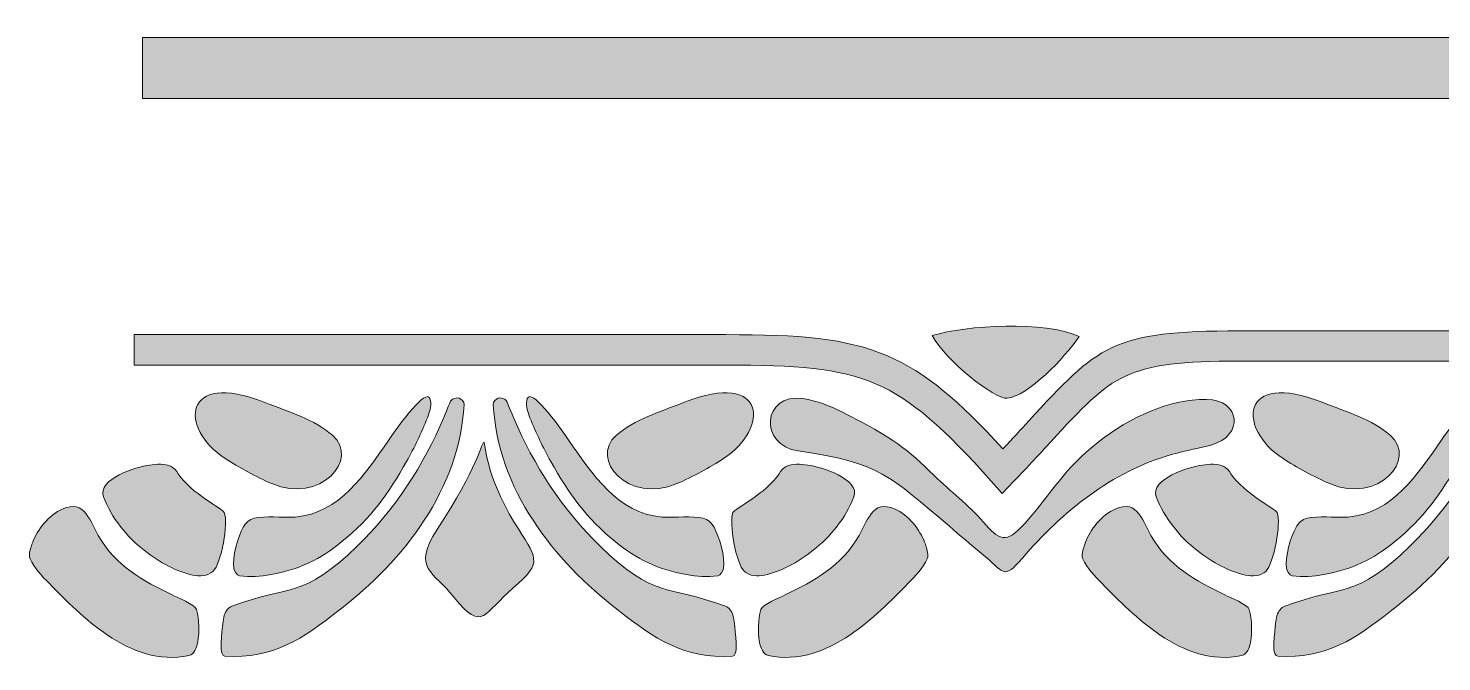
# Model space of a CAD drawing. Header units: inches. Extents: x -181 to 777, y -58 to 900.
# Drawn here: x -180.9 to 27.5, y 806.3 to 899.8 of the extents above; entities that cross this region are included whole.
import ezdxf

# ---------------------------------------------------------------- set-up
doc = ezdxf.new("R2010")
doc.units = ezdxf.units.IN
doc.header["$MEASUREMENT"] = 0
doc.layers.add('图层 1', color=7, linetype='Continuous')

# ---------------------------------------------------------------- blocks, each defined once
blk = doc.blocks.new('block 17')
at = {"layer": '图层 1', "true_color": 0xffffff}
h = blk.add_hatch(color=7, dxfattribs=at)
h.dxf.hatch_style = 2
edge = h.paths.add_edge_path()
edge.add_spline(control_points=[(4.59, 820.12), (4.66, 819.66), (4.97, 819.08), (5.42, 819), (6.95, 818.74), (8.55, 818.93), (10.08, 819.18), (14.04, 819.85), (17.41, 821.49), (20.53, 824.04), (24.79, 827.5), (27.39, 831.14), (30.03, 835.88), (31.2, 837.95), (32.25, 840.1), (33.12, 842.31), (33.43, 843.1), (33.7, 843.98), (33.58, 844.83), (33.31, 847.02), (30.01, 842.75), (27.37, 838.97), (23.97, 834.08), (20.2, 828.16), (13.64, 827.67), (11.43, 827.51), (9.39, 827.9), (7.57, 827.49), (6.91, 827.33), (6.33, 826.77), (5.98, 826.17), (5.22, 824.86), (4.3, 821.66), (4.59, 820.12)], knot_values=[0, 0, 0, 0, 1, 1, 1, 2, 2, 2, 3, 3, 3, 4, 4, 4, 5, 5, 5, 6, 6, 6, 7, 7, 7, 8, 8, 8, 9, 9, 9, 10, 10, 10, 11, 11, 11, 11], degree=3, periodic=1)
h = blk.add_hatch(color=7, dxfattribs=at)
h.dxf.hatch_style = 2
edge = h.paths.add_edge_path()
edge.add_spline(control_points=[(37.78, 845.2), (38.16, 845.09), (38.54, 844.67), (38.52, 844.27), (37.83, 831.75), (29.72, 821.35), (20.1, 813.91), (14.73, 809.75), (10.45, 806.68), (3.28, 807.15), (2.89, 807.18), (2.75, 807.79), (2.71, 808.18), (2.65, 808.83), (2.96, 812.64), (3.18, 813.21), (3.4, 813.75), (3.77, 814.32), (4.31, 814.52), (13.19, 817.83), (14.65, 815.5), (22.77, 823.38), (28.33, 828.79), (32.53, 835.22), (35.53, 842.36), (36.09, 843.67), (36.55, 844.81), (36.57, 844.82), (36.85, 845.14), (37.37, 845.31), (37.78, 845.2)], knot_values=[0, 0, 0, 0, 1, 1, 1, 2, 2, 2, 3, 3, 3, 4, 4, 4, 5, 5, 5, 6, 6, 6, 7, 7, 7, 8, 8, 8, 9, 9, 9, 10, 10, 10, 10], degree=3, periodic=1)
h = blk.add_hatch(color=7, dxfattribs=at)
h.dxf.hatch_style = 2
edge = h.paths.add_edge_path()
edge.add_spline(control_points=[(-14.62, 830.66), (-13.44, 827.54), (-11.2, 824.8), (-8.65, 822.76), (-6.33, 820.91), (-3.75, 819.62), (-1.48, 819.09), (-0.49, 818.87), (0.77, 818.96), (1.51, 819.65), (2.75, 820.82), (3.82, 826.79), (3.19, 828.32), (2.93, 828.93), (-1.71, 831.15), (-3.61, 834.04), (-3.9, 834.48), (-4.21, 834.9), (-4.65, 835.13), (-5.58, 835.62), (-6.77, 835.45), (-7.82, 835.31), (-9.75, 835.09), (-15.61, 833.25), (-14.62, 830.66)], knot_values=[0, 0, 0, 0, 1, 1, 1, 2, 2, 2, 3, 3, 3, 4, 4, 4, 5, 5, 5, 6, 6, 6, 7, 7, 7, 8, 8, 8, 8], degree=3, periodic=1)
h = blk.add_hatch(color=7, dxfattribs=at)
h.dxf.hatch_style = 2
edge = h.paths.add_edge_path()
edge.add_spline(control_points=[(-25.25, 823.38), (-25.41, 822.78), (-25.72, 822.08), (-25.44, 821.52), (-24.79, 820.13), (-23.72, 818.96), (-22.65, 817.89), (-20.21, 815.39), (-17.3, 812.46), (-14.04, 810.26), (-10.46, 807.85), (-6.42, 806.32), (-2.03, 807.24), (-1.27, 807.41), (-0.86, 808.43), (-0.73, 809.21), (-0.47, 810.8), (-0.5, 812.49), (-0.92, 814.05), (-1.1, 814.71), (-3.82, 815.84), (-4.51, 816.18), (-8.75, 818.28), (-12.79, 820.32), (-15.4, 824.95), (-16.83, 827.49), (-17.55, 830.71), (-21.38, 828.47), (-23.35, 827.32), (-24.87, 824.88), (-25.25, 823.38)], knot_values=[0, 0, 0, 0, 1, 1, 1, 2, 2, 2, 3, 3, 3, 4, 4, 4, 5, 5, 5, 6, 6, 6, 7, 7, 7, 8, 8, 8, 9, 9, 9, 10, 10, 10, 10], degree=3, periodic=1)
at = {"layer": '图层 1', "lineweight": 0}
for points, knots in [([(4.59, 820.12), (4.66, 819.66), (4.97, 819.08), (5.42, 819), (6.95, 818.74), (8.55, 818.93), (10.08, 819.18), (14.04, 819.85), (17.41, 821.49), (20.53, 824.04), (24.79, 827.5), (27.39, 831.14), (30.03, 835.88), (31.2, 837.95), (32.25, 840.1), (33.12, 842.31), (33.43, 843.1), (33.7, 843.98), (33.58, 844.83), (33.31, 847.02), (30.01, 842.75), (27.37, 838.97), (23.97, 834.08), (20.2, 828.16), (13.64, 827.67), (11.43, 827.51), (9.39, 827.9), (7.57, 827.49), (6.91, 827.33), (6.33, 826.77), (5.98, 826.17), (5.22, 824.86), (4.3, 821.66), (4.59, 820.12)], [0, 0, 0, 0, 1, 1, 1, 2, 2, 2, 3, 3, 3, 4, 4, 4, 5, 5, 5, 6, 6, 6, 7, 7, 7, 8, 8, 8, 9, 9, 9, 10, 10, 10, 11, 11, 11, 11]), ([(37.78, 845.2), (38.16, 845.09), (38.54, 844.67), (38.52, 844.27), (37.83, 831.75), (29.72, 821.35), (20.1, 813.91), (14.73, 809.75), (10.45, 806.68), (3.28, 807.15), (2.89, 807.18), (2.75, 807.79), (2.71, 808.18), (2.65, 808.83), (2.96, 812.64), (3.18, 813.21), (3.4, 813.75), (3.77, 814.32), (4.31, 814.52), (13.19, 817.83), (14.65, 815.5), (22.77, 823.38), (28.33, 828.79), (32.53, 835.22), (35.53, 842.36), (36.09, 843.67), (36.55, 844.81), (36.57, 844.82), (36.85, 845.14), (37.37, 845.31), (37.78, 845.2)], [0, 0, 0, 0, 1, 1, 1, 2, 2, 2, 3, 3, 3, 4, 4, 4, 5, 5, 5, 6, 6, 6, 7, 7, 7, 8, 8, 8, 9, 9, 9, 10, 10, 10, 10]), ([(-14.62, 830.66), (-13.44, 827.54), (-11.2, 824.8), (-8.65, 822.76), (-6.33, 820.91), (-3.75, 819.62), (-1.48, 819.09), (-0.49, 818.87), (0.77, 818.96), (1.51, 819.65), (2.75, 820.82), (3.82, 826.79), (3.19, 828.32), (2.93, 828.93), (-1.71, 831.15), (-3.61, 834.04), (-3.9, 834.48), (-4.21, 834.9), (-4.65, 835.13), (-5.58, 835.62), (-6.77, 835.45), (-7.82, 835.31), (-9.75, 835.09), (-15.61, 833.25), (-14.62, 830.66)], [0, 0, 0, 0, 1, 1, 1, 2, 2, 2, 3, 3, 3, 4, 4, 4, 5, 5, 5, 6, 6, 6, 7, 7, 7, 8, 8, 8, 8]), ([(-25.25, 823.38), (-25.41, 822.78), (-25.72, 822.08), (-25.44, 821.52), (-24.79, 820.13), (-23.72, 818.96), (-22.65, 817.89), (-20.21, 815.39), (-17.3, 812.46), (-14.04, 810.26), (-10.46, 807.85), (-6.42, 806.32), (-2.03, 807.24), (-1.27, 807.41), (-0.86, 808.43), (-0.73, 809.21), (-0.47, 810.8), (-0.5, 812.49), (-0.92, 814.05), (-1.1, 814.71), (-3.82, 815.84), (-4.51, 816.18), (-8.75, 818.28), (-12.79, 820.32), (-15.4, 824.95), (-16.83, 827.49), (-17.55, 830.71), (-21.38, 828.47), (-23.35, 827.32), (-24.87, 824.88), (-25.25, 823.38)], [0, 0, 0, 0, 1, 1, 1, 2, 2, 2, 3, 3, 3, 4, 4, 4, 5, 5, 5, 6, 6, 6, 7, 7, 7, 8, 8, 8, 9, 9, 9, 10, 10, 10, 10])]:
    blk.add_open_spline(points, degree=3, knots=knots, dxfattribs=at)
blk = doc.blocks.new('block 19')
at = {"layer": '图层 1', "true_color": 0xffffff}
h = blk.add_hatch(color=7, dxfattribs=at)
h.dxf.hatch_style = 2
edge = h.paths.add_edge_path()
edge.add_spline(control_points=[(-150.58, 820.12), (-150.5, 819.66), (-150.2, 819.08), (-149.74, 819), (-148.21, 818.74), (-146.62, 818.93), (-145.08, 819.18), (-141.12, 819.85), (-137.75, 821.49), (-134.64, 824.04), (-130.38, 827.5), (-127.77, 831.14), (-125.12, 835.88), (-123.96, 837.95), (-122.92, 840.1), (-122.05, 842.31), (-121.74, 843.1), (-121.47, 843.98), (-121.58, 844.83), (-121.86, 847.02), (-125.16, 842.75), (-127.8, 838.97), (-131.2, 834.08), (-134.97, 828.16), (-141.54, 827.67), (-143.73, 827.51), (-145.78, 827.9), (-147.6, 827.49), (-148.27, 827.33), (-148.84, 826.77), (-149.18, 826.17), (-149.95, 824.86), (-150.86, 821.66), (-150.58, 820.12)], knot_values=[0, 0, 0, 0, 1, 1, 1, 2, 2, 2, 3, 3, 3, 4, 4, 4, 5, 5, 5, 6, 6, 6, 7, 7, 7, 8, 8, 8, 9, 9, 9, 10, 10, 10, 11, 11, 11, 11], degree=3, periodic=1)
h = blk.add_hatch(color=7, dxfattribs=at)
h.dxf.hatch_style = 2
edge = h.paths.add_edge_path()
edge.add_spline(control_points=[(-117.39, 845.2), (-117.01, 845.09), (-116.62, 844.67), (-116.64, 844.27), (-117.34, 831.75), (-125.45, 821.35), (-135.07, 813.91), (-140.43, 809.75), (-144.71, 806.68), (-151.89, 807.15), (-152.27, 807.18), (-152.41, 807.79), (-152.45, 808.18), (-152.51, 808.83), (-152.21, 812.64), (-151.98, 813.21), (-151.77, 813.75), (-151.4, 814.32), (-150.87, 814.52), (-141.97, 817.83), (-140.52, 815.5), (-132.4, 823.38), (-126.83, 828.79), (-122.64, 835.22), (-119.64, 842.36), (-119.09, 843.67), (-118.62, 844.81), (-118.6, 844.82), (-118.32, 845.14), (-117.79, 845.31), (-117.39, 845.2)], knot_values=[0, 0, 0, 0, 1, 1, 1, 2, 2, 2, 3, 3, 3, 4, 4, 4, 5, 5, 5, 6, 6, 6, 7, 7, 7, 8, 8, 8, 9, 9, 9, 10, 10, 10, 10], degree=3, periodic=1)
h = blk.add_hatch(color=7, dxfattribs=at)
h.dxf.hatch_style = 2
edge = h.paths.add_edge_path()
edge.add_spline(control_points=[(-169.79, 830.66), (-168.62, 827.54), (-166.37, 824.8), (-163.81, 822.76), (-161.5, 820.91), (-158.92, 819.62), (-156.64, 819.09), (-155.66, 818.87), (-154.4, 818.96), (-153.66, 819.65), (-152.41, 820.82), (-151.34, 826.79), (-151.98, 828.32), (-152.23, 828.93), (-156.88, 831.15), (-158.77, 834.04), (-159.07, 834.48), (-159.38, 834.9), (-159.81, 835.13), (-160.75, 835.62), (-161.94, 835.45), (-162.99, 835.31), (-164.91, 835.09), (-170.77, 833.25), (-169.79, 830.66)], knot_values=[0, 0, 0, 0, 1, 1, 1, 2, 2, 2, 3, 3, 3, 4, 4, 4, 5, 5, 5, 6, 6, 6, 7, 7, 7, 8, 8, 8, 8], degree=3, periodic=1)
h = blk.add_hatch(color=7, dxfattribs=at)
h.dxf.hatch_style = 2
edge = h.paths.add_edge_path()
edge.add_spline(control_points=[(-180.42, 823.38), (-180.58, 822.78), (-180.88, 822.08), (-180.61, 821.52), (-179.95, 820.13), (-178.88, 818.96), (-177.81, 817.89), (-175.37, 815.39), (-172.47, 812.46), (-169.2, 810.26), (-165.62, 807.85), (-161.58, 806.32), (-157.2, 807.24), (-156.44, 807.41), (-156.02, 808.43), (-155.9, 809.21), (-155.64, 810.8), (-155.66, 812.49), (-156.09, 814.05), (-156.26, 814.71), (-158.99, 815.84), (-159.68, 816.18), (-163.91, 818.28), (-167.95, 820.32), (-170.56, 824.95), (-172, 827.49), (-172.72, 830.71), (-176.55, 828.47), (-178.52, 827.32), (-180.03, 824.88), (-180.42, 823.38)], knot_values=[0, 0, 0, 0, 1, 1, 1, 2, 2, 2, 3, 3, 3, 4, 4, 4, 5, 5, 5, 6, 6, 6, 7, 7, 7, 8, 8, 8, 9, 9, 9, 10, 10, 10, 10], degree=3, periodic=1)
at = {"layer": '图层 1', "lineweight": 0}
for points, knots in [([(-150.58, 820.12), (-150.5, 819.66), (-150.2, 819.08), (-149.74, 819), (-148.21, 818.74), (-146.62, 818.93), (-145.08, 819.18), (-141.12, 819.85), (-137.75, 821.49), (-134.64, 824.04), (-130.38, 827.5), (-127.77, 831.14), (-125.12, 835.88), (-123.96, 837.95), (-122.92, 840.1), (-122.05, 842.31), (-121.74, 843.1), (-121.47, 843.98), (-121.58, 844.83), (-121.86, 847.02), (-125.16, 842.75), (-127.8, 838.97), (-131.2, 834.08), (-134.97, 828.16), (-141.54, 827.67), (-143.73, 827.51), (-145.78, 827.9), (-147.6, 827.49), (-148.27, 827.33), (-148.84, 826.77), (-149.18, 826.17), (-149.95, 824.86), (-150.86, 821.66), (-150.58, 820.12)], [0, 0, 0, 0, 1, 1, 1, 2, 2, 2, 3, 3, 3, 4, 4, 4, 5, 5, 5, 6, 6, 6, 7, 7, 7, 8, 8, 8, 9, 9, 9, 10, 10, 10, 11, 11, 11, 11]), ([(-117.39, 845.2), (-117.01, 845.09), (-116.62, 844.67), (-116.64, 844.27), (-117.34, 831.75), (-125.45, 821.35), (-135.07, 813.91), (-140.43, 809.75), (-144.71, 806.68), (-151.89, 807.15), (-152.27, 807.18), (-152.41, 807.79), (-152.45, 808.18), (-152.51, 808.83), (-152.21, 812.64), (-151.98, 813.21), (-151.77, 813.75), (-151.4, 814.32), (-150.87, 814.52), (-141.97, 817.83), (-140.52, 815.5), (-132.4, 823.38), (-126.83, 828.79), (-122.64, 835.22), (-119.64, 842.36), (-119.09, 843.67), (-118.62, 844.81), (-118.6, 844.82), (-118.32, 845.14), (-117.79, 845.31), (-117.39, 845.2)], [0, 0, 0, 0, 1, 1, 1, 2, 2, 2, 3, 3, 3, 4, 4, 4, 5, 5, 5, 6, 6, 6, 7, 7, 7, 8, 8, 8, 9, 9, 9, 10, 10, 10, 10]), ([(-169.79, 830.66), (-168.62, 827.54), (-166.37, 824.8), (-163.81, 822.76), (-161.5, 820.91), (-158.92, 819.62), (-156.64, 819.09), (-155.66, 818.87), (-154.4, 818.96), (-153.66, 819.65), (-152.41, 820.82), (-151.34, 826.79), (-151.98, 828.32), (-152.23, 828.93), (-156.88, 831.15), (-158.77, 834.04), (-159.07, 834.48), (-159.38, 834.9), (-159.81, 835.13), (-160.75, 835.62), (-161.94, 835.45), (-162.99, 835.31), (-164.91, 835.09), (-170.77, 833.25), (-169.79, 830.66)], [0, 0, 0, 0, 1, 1, 1, 2, 2, 2, 3, 3, 3, 4, 4, 4, 5, 5, 5, 6, 6, 6, 7, 7, 7, 8, 8, 8, 8]), ([(-180.42, 823.38), (-180.58, 822.78), (-180.88, 822.08), (-180.61, 821.52), (-179.95, 820.13), (-178.88, 818.96), (-177.81, 817.89), (-175.37, 815.39), (-172.47, 812.46), (-169.2, 810.26), (-165.62, 807.85), (-161.58, 806.32), (-157.2, 807.24), (-156.44, 807.41), (-156.02, 808.43), (-155.9, 809.21), (-155.64, 810.8), (-155.66, 812.49), (-156.09, 814.05), (-156.26, 814.71), (-158.99, 815.84), (-159.68, 816.18), (-163.91, 818.28), (-167.95, 820.32), (-170.56, 824.95), (-172, 827.49), (-172.72, 830.71), (-176.55, 828.47), (-178.52, 827.32), (-180.03, 824.88), (-180.42, 823.38)], [0, 0, 0, 0, 1, 1, 1, 2, 2, 2, 3, 3, 3, 4, 4, 4, 5, 5, 5, 6, 6, 6, 7, 7, 7, 8, 8, 8, 9, 9, 9, 10, 10, 10, 10])]:
    blk.add_open_spline(points, degree=3, knots=knots, dxfattribs=at)
blk = doc.blocks.new('block 20')
at = {"layer": '图层 1', "true_color": 0xffffff}
h = blk.add_hatch(color=7, dxfattribs=at)
h.dxf.hatch_style = 2
edge = h.paths.add_edge_path()
edge.add_spline(control_points=[(-78.41, 820.12), (-78.49, 819.66), (-78.78, 819.08), (-79.24, 819), (-80.78, 818.74), (-82.37, 818.93), (-83.91, 819.18), (-87.87, 819.85), (-91.24, 821.49), (-94.36, 824.04), (-98.61, 827.5), (-101.21, 831.14), (-103.86, 835.88), (-105.02, 837.95), (-106.06, 840.1), (-106.94, 842.31), (-107.25, 843.1), (-107.52, 843.98), (-107.41, 844.83), (-107.12, 847.02), (-103.83, 842.75), (-101.19, 838.97), (-97.79, 834.08), (-94.02, 828.16), (-87.46, 827.67), (-85.25, 827.51), (-83.21, 827.9), (-81.39, 827.49), (-80.73, 827.33), (-80.15, 826.77), (-79.8, 826.17), (-79.05, 824.86), (-78.12, 821.66), (-78.41, 820.12)], knot_values=[0, 0, 0, 0, 1, 1, 1, 2, 2, 2, 3, 3, 3, 4, 4, 4, 5, 5, 5, 6, 6, 6, 7, 7, 7, 8, 8, 8, 9, 9, 9, 10, 10, 10, 11, 11, 11, 11], degree=3, periodic=1)
h = blk.add_hatch(color=7, dxfattribs=at)
h.dxf.hatch_style = 2
edge = h.paths.add_edge_path()
edge.add_spline(control_points=[(-111.6, 845.2), (-111.99, 845.09), (-112.37, 844.67), (-112.35, 844.27), (-111.65, 831.75), (-103.53, 821.35), (-93.92, 813.91), (-88.55, 809.75), (-84.28, 806.68), (-77.1, 807.15), (-76.71, 807.18), (-76.58, 807.79), (-76.54, 808.18), (-76.48, 808.83), (-76.78, 812.64), (-77.01, 813.21), (-77.21, 813.75), (-77.59, 814.32), (-78.12, 814.52), (-87.01, 817.83), (-88.47, 815.5), (-96.59, 823.38), (-102.15, 828.79), (-106.35, 835.22), (-109.36, 842.36), (-109.91, 843.67), (-110.38, 844.81), (-110.39, 844.82), (-110.68, 845.14), (-111.19, 845.31), (-111.6, 845.2)], knot_values=[0, 0, 0, 0, 1, 1, 1, 2, 2, 2, 3, 3, 3, 4, 4, 4, 5, 5, 5, 6, 6, 6, 7, 7, 7, 8, 8, 8, 9, 9, 9, 10, 10, 10, 10], degree=3, periodic=1)
h = blk.add_hatch(color=7, dxfattribs=at)
h.dxf.hatch_style = 2
edge = h.paths.add_edge_path()
edge.add_spline(control_points=[(-59.19, 830.66), (-60.38, 827.54), (-62.62, 824.8), (-65.18, 822.76), (-67.5, 820.91), (-70.07, 819.62), (-72.35, 819.09), (-73.33, 818.87), (-74.59, 818.96), (-75.33, 819.65), (-76.57, 820.82), (-77.64, 826.79), (-77.01, 828.32), (-76.75, 828.93), (-72.11, 831.15), (-70.22, 834.04), (-69.92, 834.48), (-69.62, 834.9), (-69.17, 835.13), (-68.24, 835.62), (-67.05, 835.45), (-66, 835.31), (-64.07, 835.09), (-58.21, 833.25), (-59.19, 830.66)], knot_values=[0, 0, 0, 0, 1, 1, 1, 2, 2, 2, 3, 3, 3, 4, 4, 4, 5, 5, 5, 6, 6, 6, 7, 7, 7, 8, 8, 8, 8], degree=3, periodic=1)
h = blk.add_hatch(color=7, dxfattribs=at)
h.dxf.hatch_style = 2
edge = h.paths.add_edge_path()
edge.add_spline(control_points=[(-48.57, 823.38), (-48.41, 822.78), (-48.12, 822.08), (-48.38, 821.52), (-49.03, 820.13), (-50.11, 818.96), (-51.18, 817.89), (-53.62, 815.39), (-56.51, 812.46), (-59.79, 810.26), (-63.38, 807.85), (-67.4, 806.32), (-71.78, 807.24), (-72.55, 807.41), (-72.96, 808.43), (-73.09, 809.21), (-73.35, 810.8), (-73.32, 812.49), (-72.9, 814.05), (-72.73, 814.71), (-70, 815.84), (-69.31, 816.18), (-65.08, 818.28), (-61.05, 820.32), (-58.42, 824.95), (-56.99, 827.49), (-56.27, 830.71), (-52.44, 828.47), (-50.47, 827.32), (-48.96, 824.88), (-48.57, 823.38)], knot_values=[0, 0, 0, 0, 1, 1, 1, 2, 2, 2, 3, 3, 3, 4, 4, 4, 5, 5, 5, 6, 6, 6, 7, 7, 7, 8, 8, 8, 9, 9, 9, 10, 10, 10, 10], degree=3, periodic=1)
at = {"layer": '图层 1', "lineweight": 0}
for points, knots in [([(-78.41, 820.12), (-78.49, 819.66), (-78.78, 819.08), (-79.24, 819), (-80.78, 818.74), (-82.37, 818.93), (-83.91, 819.18), (-87.87, 819.85), (-91.24, 821.49), (-94.36, 824.04), (-98.61, 827.5), (-101.21, 831.14), (-103.86, 835.88), (-105.02, 837.95), (-106.06, 840.1), (-106.94, 842.31), (-107.25, 843.1), (-107.52, 843.98), (-107.41, 844.83), (-107.12, 847.02), (-103.83, 842.75), (-101.19, 838.97), (-97.79, 834.08), (-94.02, 828.16), (-87.46, 827.67), (-85.25, 827.51), (-83.21, 827.9), (-81.39, 827.49), (-80.73, 827.33), (-80.15, 826.77), (-79.8, 826.17), (-79.05, 824.86), (-78.12, 821.66), (-78.41, 820.12)], [0, 0, 0, 0, 1, 1, 1, 2, 2, 2, 3, 3, 3, 4, 4, 4, 5, 5, 5, 6, 6, 6, 7, 7, 7, 8, 8, 8, 9, 9, 9, 10, 10, 10, 11, 11, 11, 11]), ([(-111.6, 845.2), (-111.99, 845.09), (-112.37, 844.67), (-112.35, 844.27), (-111.65, 831.75), (-103.53, 821.35), (-93.92, 813.91), (-88.55, 809.75), (-84.28, 806.68), (-77.1, 807.15), (-76.71, 807.18), (-76.58, 807.79), (-76.54, 808.18), (-76.48, 808.83), (-76.78, 812.64), (-77.01, 813.21), (-77.21, 813.75), (-77.59, 814.32), (-78.12, 814.52), (-87.01, 817.83), (-88.47, 815.5), (-96.59, 823.38), (-102.15, 828.79), (-106.35, 835.22), (-109.36, 842.36), (-109.91, 843.67), (-110.38, 844.81), (-110.39, 844.82), (-110.68, 845.14), (-111.19, 845.31), (-111.6, 845.2)], [0, 0, 0, 0, 1, 1, 1, 2, 2, 2, 3, 3, 3, 4, 4, 4, 5, 5, 5, 6, 6, 6, 7, 7, 7, 8, 8, 8, 9, 9, 9, 10, 10, 10, 10]), ([(-59.19, 830.66), (-60.38, 827.54), (-62.62, 824.8), (-65.18, 822.76), (-67.5, 820.91), (-70.07, 819.62), (-72.35, 819.09), (-73.33, 818.87), (-74.59, 818.96), (-75.33, 819.65), (-76.57, 820.82), (-77.64, 826.79), (-77.01, 828.32), (-76.75, 828.93), (-72.11, 831.15), (-70.22, 834.04), (-69.92, 834.48), (-69.62, 834.9), (-69.17, 835.13), (-68.24, 835.62), (-67.05, 835.45), (-66, 835.31), (-64.07, 835.09), (-58.21, 833.25), (-59.19, 830.66)], [0, 0, 0, 0, 1, 1, 1, 2, 2, 2, 3, 3, 3, 4, 4, 4, 5, 5, 5, 6, 6, 6, 7, 7, 7, 8, 8, 8, 8]), ([(-48.57, 823.38), (-48.41, 822.78), (-48.12, 822.08), (-48.38, 821.52), (-49.03, 820.13), (-50.11, 818.96), (-51.18, 817.89), (-53.62, 815.39), (-56.51, 812.46), (-59.79, 810.26), (-63.38, 807.85), (-67.4, 806.32), (-71.78, 807.24), (-72.55, 807.41), (-72.96, 808.43), (-73.09, 809.21), (-73.35, 810.8), (-73.32, 812.49), (-72.9, 814.05), (-72.73, 814.71), (-70, 815.84), (-69.31, 816.18), (-65.08, 818.28), (-61.05, 820.32), (-58.42, 824.95), (-56.99, 827.49), (-56.27, 830.71), (-52.44, 828.47), (-50.47, 827.32), (-48.96, 824.88), (-48.57, 823.38)], [0, 0, 0, 0, 1, 1, 1, 2, 2, 2, 3, 3, 3, 4, 4, 4, 5, 5, 5, 6, 6, 6, 7, 7, 7, 8, 8, 8, 9, 9, 9, 10, 10, 10, 10])]:
    blk.add_open_spline(points, degree=3, knots=knots, dxfattribs=at)
blk = doc.blocks.new('block 2')
at = {"layer": '图层 1', "true_color": 0xffffff}
h = blk.add_hatch(color=7, dxfattribs=at)
h.dxf.hatch_style = 2
edge = h.paths.add_edge_path()
edge.add_spline(control_points=[(565.77, 868.49), (566.94, 865.5), (566.52, 859.97), (564.33, 858.22), (562.77, 856.98), (561.65, 857.96), (560.6, 859.16), (559.44, 860.48), (558.88, 860.97), (557.54, 862.43), (557.54, 862.43), (550.89, 868.42), (550.89, 868.42), (542.87, 874.66), (536.35, 877.53), (526.89, 881.29), (509.07, 888.37), (494.07, 885.68), (477.98, 876.14), (476.55, 875.31), (471.51, 871.47), (470.71, 871.31), (469.41, 871.06), (459.85, 876.81), (446.38, 881.34), (425.81, 888.25), (428.47, 889.42), (403.27, 889.42), (403.27, 889.42), (-164.06, 889.42), (-164.06, 889.42), (-164.06, 889.42), (-164.06, 898.38), (-164.06, 898.38), (-164.06, 898.38), (506.68, 898.38), (506.68, 898.38), (530.45, 898.38), (533.23, 899.76), (553.02, 884.89), (558.6, 880.68), (563.14, 875.23), (565.77, 868.49)], knot_values=[0, 0, 0, 0, 1, 1, 1, 2, 2, 2, 3, 3, 3, 4, 4, 4, 5, 5, 5, 6, 6, 6, 7, 7, 7, 8, 8, 8, 9, 9, 9, 10, 10, 10, 11, 11, 11, 12, 12, 12, 13, 13, 13, 14, 14, 14, 14], degree=3, periodic=1)
h = blk.add_hatch(color=7, dxfattribs=at)
h.dxf.hatch_style = 2
edge = h.paths.add_edge_path()
edge.add_spline(control_points=[(173.95, 851.21), (173.95, 851.21), (229.57, 851.21), (229.57, 851.21), (239.82, 851.21), (246.22, 850.77), (251.64, 848.45), (257.05, 846.13), (261.77, 841.82), (268.7, 834.07), (268.7, 834.07), (270.31, 832.27), (270.31, 832.27), (270.31, 832.27), (271.98, 834.01), (271.98, 834.01), (274.15, 836.29), (275.94, 838.23), (277.52, 839.95), (286.59, 849.83), (288.38, 851.78), (305.29, 851.78), (305.29, 851.78), (346.78, 851.78), (346.78, 851.78), (346.78, 851.78), (346.78, 856.25), (346.78, 856.25), (346.78, 856.25), (305.29, 856.25), (305.29, 856.25), (286.43, 856.25), (284.42, 854.08), (274.22, 842.97), (273.06, 841.71), (271.79, 840.32), (270.4, 838.84), (263.86, 845.98), (259.05, 850.13), (253.39, 852.56), (247.25, 855.2), (240.41, 855.69), (229.57, 855.69), (229.57, 855.69), (163.66, 855.69), (163.66, 855.69), (163.66, 855.69), (163.22, 855.69), (163.22, 855.69), (163.22, 855.69), (163.22, 855.69), (163.22, 855.69), (163.22, 855.69), (152.64, 855.69), (152.64, 855.69), (133.77, 855.69), (131.77, 853.51), (121.58, 842.41), (120.41, 841.15), (119.14, 839.76), (117.75, 838.27), (111.22, 845.41), (106.41, 849.56), (100.73, 852), (94.6, 854.62), (87.76, 855.13), (76.92, 855.13), (76.92, 855.13), (11.01, 855.13), (11.01, 855.13), (11.01, 855.13), (10.56, 855.13), (10.56, 855.13), (10.56, 855.13), (10.56, 855.13), (10.56, 855.13), (10.56, 855.13), (-2.34, 855.13), (-2.34, 855.13), (-21.2, 855.13), (-23.2, 852.95), (-33.4, 841.85), (-34.56, 840.58), (-35.84, 839.2), (-37.23, 837.72), (-43.76, 844.86), (-48.57, 849.01), (-54.25, 851.44), (-60.38, 854.06), (-67.21, 854.57), (-78.05, 854.57), (-78.05, 854.57), (-165.29, 854.57), (-165.29, 854.57), (-165.29, 854.57), (-165.29, 850.09), (-165.29, 850.09), (-165.29, 850.09), (-78.05, 850.09), (-78.05, 850.09), (-67.8, 850.09), (-61.41, 849.64), (-55.99, 847.33), (-50.58, 845), (-45.85, 840.69), (-38.93, 832.94), (-38.93, 832.94), (-37.32, 831.14), (-37.32, 831.14), (-37.32, 831.14), (-35.65, 832.89), (-35.65, 832.89), (-33.47, 835.17), (-31.69, 837.12), (-30.11, 838.82), (-21.03, 848.71), (-19.25, 850.66), (-2.34, 850.66), (-2.34, 850.66), (18.97, 850.66), (18.97, 850.66), (18.97, 850.66), (18.97, 850.66), (18.97, 850.66), (18.97, 850.66), (76.92, 850.66), (76.92, 850.66), (87.18, 850.66), (93.57, 850.21), (98.99, 847.89), (104.4, 845.56), (109.12, 841.25), (116.05, 833.51), (116.05, 833.51), (117.67, 831.7), (117.67, 831.7), (117.67, 831.7), (119.33, 833.46), (119.33, 833.46), (121.5, 835.73), (123.29, 837.68), (124.86, 839.39), (133.94, 849.27), (135.73, 851.21), (152.64, 851.21), (152.64, 851.21), (173.95, 851.21), (173.95, 851.21), (173.95, 851.21), (173.95, 851.21), (173.95, 851.21)], knot_values=[0, 0, 0, 0, 1, 1, 1, 2, 2, 2, 3, 3, 3, 4, 4, 4, 5, 5, 5, 6, 6, 6, 7, 7, 7, 8, 8, 8, 9, 9, 9, 10, 10, 10, 11, 11, 11, 12, 12, 12, 13, 13, 13, 14, 14, 14, 15, 15, 15, 16, 16, 16, 17, 17, 17, 18, 18, 18, 19, 19, 19, 20, 20, 20, 21, 21, 21, 22, 22, 22, 23, 23, 23, 24, 24, 24, 25, 25, 25, 26, 26, 26, 27, 27, 27, 28, 28, 28, 29, 29, 29, 30, 30, 30, 31, 31, 31, 32, 32, 32, 33, 33, 33, 34, 34, 34, 35, 35, 35, 36, 36, 36, 37, 37, 37, 38, 38, 38, 39, 39, 39, 40, 40, 40, 41, 41, 41, 42, 42, 42, 43, 43, 43, 44, 44, 44, 45, 45, 45, 46, 46, 46, 47, 47, 47, 48, 48, 48, 49, 49, 49, 50, 50, 50, 50], degree=3, periodic=1)
h = blk.add_hatch(color=7, dxfattribs=at)
h.dxf.hatch_style = 2
edge = h.paths.add_edge_path()
edge.add_spline(control_points=[(-47.66, 854.43), (-42.55, 855.99), (-31.06, 856.64), (-25.98, 854.28), (-28.14, 851.12), (-33.59, 845.47), (-36.58, 845.19), (-38.44, 845.01), (-45.64, 850.73), (-47.66, 854.43)], knot_values=[0, 0, 0, 0, 1, 1, 1, 2, 2, 2, 3, 3, 3, 3], degree=3, periodic=1)
h = blk.add_hatch(color=7, dxfattribs=at)
h.dxf.hatch_style = 2
edge = h.paths.add_edge_path()
edge.add_spline(control_points=[(-146.09, 844.6), (-142.32, 843.12), (-138.73, 842.06), (-136.04, 839.73), (-131.96, 836.2), (-137.84, 829.53), (-144.97, 832.59), (-147.24, 833.57), (-149.89, 835.04), (-151.85, 836.31), (-158.7, 840.74), (-158.15, 849.37), (-146.09, 844.6)], knot_values=[0, 0, 0, 0, 1, 1, 1, 2, 2, 2, 3, 3, 3, 4, 4, 4, 4], degree=3, periodic=1)
h = blk.add_hatch(color=7, dxfattribs=at)
h.dxf.hatch_style = 2
edge = h.paths.add_edge_path()
edge.add_spline(control_points=[(-84.15, 844.6), (-87.92, 843.12), (-91.51, 842.06), (-94.2, 839.73), (-98.28, 836.2), (-92.39, 829.53), (-85.27, 832.59), (-83, 833.57), (-80.35, 835.04), (-78.39, 836.31), (-71.54, 840.74), (-72.08, 849.37), (-84.15, 844.6)], knot_values=[0, 0, 0, 0, 1, 1, 1, 2, 2, 2, 3, 3, 3, 4, 4, 4, 4], degree=3, periodic=1)
h = blk.add_hatch(color=7, dxfattribs=at)
h.dxf.hatch_style = 2
edge = h.paths.add_edge_path()
edge.add_spline(control_points=[(9.82, 844.6), (13.59, 843.12), (17.18, 842.06), (19.86, 839.73), (23.95, 836.2), (18.07, 829.53), (10.94, 832.59), (8.66, 833.57), (6.02, 835.04), (4.06, 836.31), (-2.79, 840.74), (-2.24, 849.37), (9.82, 844.6)], knot_values=[0, 0, 0, 0, 1, 1, 1, 2, 2, 2, 3, 3, 3, 4, 4, 4, 4], degree=3, periodic=1)
h = blk.add_hatch(color=7, dxfattribs=at)
h.dxf.hatch_style = 2
edge = h.paths.add_edge_path()
edge.add_spline(control_points=[(-23.18, 838.71), (-18.44, 842.39), (-12.91, 845.04), (-7.23, 845.01), (-2.22, 844.99), (-1.59, 839.66), (-6.55, 838.29), (-8.09, 837.87), (-10.09, 837.52), (-12.36, 836.88), (-21.18, 834.38), (-28.5, 828.44), (-34.36, 821.6), (-37.21, 818.3), (-36.99, 819.49), (-40.38, 822.31), (-41.88, 823.55), (-43.62, 825.02), (-45.12, 826.3), (-53.82, 833.69), (-55.39, 835.71), (-67.39, 837.41), (-73.22, 838.24), (-72.73, 846), (-66.7, 845.14), (-64.69, 844.86), (-62.48, 843.93), (-61.18, 843.28), (-52.98, 839.17), (-51.37, 837.69), (-47.37, 833.8), (-44.99, 831.5), (-42.3, 829.43), (-40.09, 826.92), (-37.83, 824.37), (-36.86, 823.46), (-33.89, 826.83), (-29.99, 831.27), (-28.18, 834.81), (-23.18, 838.71)], knot_values=[0, 0, 0, 0, 1, 1, 1, 2, 2, 2, 3, 3, 3, 4, 4, 4, 5, 5, 5, 6, 6, 6, 7, 7, 7, 8, 8, 8, 9, 9, 9, 10, 10, 10, 11, 11, 11, 12, 12, 12, 13, 13, 13, 13], degree=3, periodic=1)
h = blk.add_hatch(color=7, dxfattribs=at)
h.dxf.hatch_style = 2
edge = h.paths.add_edge_path()
edge.add_spline(control_points=[(-109.2, 826.83), (-106.05, 821.64), (-104.78, 821.11), (-109.4, 817.21), (-113.72, 813.57), (-113.86, 810.5), (-118.1, 815.8), (-121.17, 819.67), (-124.38, 820.04), (-120.62, 825.81), (-108.6, 844.21), (-118.02, 841.39), (-109.2, 826.83)], knot_values=[0, 0, 0, 0, 1, 1, 1, 2, 2, 2, 3, 3, 3, 4, 4, 4, 4], degree=3, periodic=1)
at = {"layer": '图层 1', "lineweight": 0}
for points, knots in [([(565.77, 868.49), (566.94, 865.5), (566.52, 859.97), (564.33, 858.22), (562.77, 856.98), (561.65, 857.96), (560.6, 859.16), (559.44, 860.48), (558.88, 860.97), (557.54, 862.43), (557.54, 862.43), (550.89, 868.42), (550.89, 868.42), (542.87, 874.66), (536.35, 877.53), (526.89, 881.29), (509.07, 888.37), (494.07, 885.68), (477.98, 876.14), (476.55, 875.31), (471.51, 871.47), (470.71, 871.31), (469.41, 871.06), (459.85, 876.81), (446.38, 881.34), (425.81, 888.25), (428.47, 889.42), (403.27, 889.42), (403.27, 889.42), (-164.06, 889.42), (-164.06, 889.42), (-164.06, 889.42), (-164.06, 898.38), (-164.06, 898.38), (-164.06, 898.38), (506.68, 898.38), (506.68, 898.38), (530.45, 898.38), (533.23, 899.76), (553.02, 884.89), (558.6, 880.68), (563.14, 875.23), (565.77, 868.49)], [0, 0, 0, 0, 1, 1, 1, 2, 2, 2, 3, 3, 3, 4, 4, 4, 5, 5, 5, 6, 6, 6, 7, 7, 7, 8, 8, 8, 9, 9, 9, 10, 10, 10, 11, 11, 11, 12, 12, 12, 13, 13, 13, 14, 14, 14, 14]), ([(173.95, 851.21), (173.95, 851.21), (229.57, 851.21), (229.57, 851.21), (239.82, 851.21), (246.22, 850.77), (251.64, 848.45), (257.05, 846.13), (261.77, 841.82), (268.7, 834.07), (268.7, 834.07), (270.31, 832.27), (270.31, 832.27), (270.31, 832.27), (271.98, 834.01), (271.98, 834.01), (274.15, 836.29), (275.94, 838.23), (277.52, 839.95), (286.59, 849.83), (288.38, 851.78), (305.29, 851.78), (305.29, 851.78), (346.78, 851.78), (346.78, 851.78), (346.78, 851.78), (346.78, 856.25), (346.78, 856.25), (346.78, 856.25), (305.29, 856.25), (305.29, 856.25), (286.43, 856.25), (284.42, 854.08), (274.22, 842.97), (273.06, 841.71), (271.79, 840.32), (270.4, 838.84), (263.86, 845.98), (259.05, 850.13), (253.39, 852.56), (247.25, 855.2), (240.41, 855.69), (229.57, 855.69), (229.57, 855.69), (163.66, 855.69), (163.66, 855.69), (163.66, 855.69), (163.22, 855.69), (163.22, 855.69), (163.22, 855.69), (163.22, 855.69), (163.22, 855.69), (163.22, 855.69), (152.64, 855.69), (152.64, 855.69), (133.77, 855.69), (131.77, 853.51), (121.58, 842.41), (120.41, 841.15), (119.14, 839.76), (117.75, 838.27), (111.22, 845.41), (106.41, 849.56), (100.73, 852), (94.6, 854.62), (87.76, 855.13), (76.92, 855.13), (76.92, 855.13), (11.01, 855.13), (11.01, 855.13), (11.01, 855.13), (10.56, 855.13), (10.56, 855.13), (10.56, 855.13), (10.56, 855.13), (10.56, 855.13), (10.56, 855.13), (-2.34, 855.13), (-2.34, 855.13), (-21.2, 855.13), (-23.2, 852.95), (-33.4, 841.85), (-34.56, 840.58), (-35.84, 839.2), (-37.23, 837.72), (-43.76, 844.86), (-48.57, 849.01), (-54.25, 851.44), (-60.38, 854.06), (-67.21, 854.57), (-78.05, 854.57), (-78.05, 854.57), (-165.29, 854.57), (-165.29, 854.57), (-165.29, 854.57), (-165.29, 850.09), (-165.29, 850.09), (-165.29, 850.09), (-78.05, 850.09), (-78.05, 850.09), (-67.8, 850.09), (-61.41, 849.64), (-55.99, 847.33), (-50.58, 845), (-45.85, 840.69), (-38.93, 832.94), (-38.93, 832.94), (-37.32, 831.14), (-37.32, 831.14), (-37.32, 831.14), (-35.65, 832.89), (-35.65, 832.89), (-33.47, 835.17), (-31.69, 837.12), (-30.11, 838.82), (-21.03, 848.71), (-19.25, 850.66), (-2.34, 850.66), (-2.34, 850.66), (18.97, 850.66), (18.97, 850.66), (18.97, 850.66), (18.97, 850.66), (18.97, 850.66), (18.97, 850.66), (76.92, 850.66), (76.92, 850.66), (87.18, 850.66), (93.57, 850.21), (98.99, 847.89), (104.4, 845.56), (109.12, 841.25), (116.05, 833.51), (116.05, 833.51), (117.67, 831.7), (117.67, 831.7), (117.67, 831.7), (119.33, 833.46), (119.33, 833.46), (121.5, 835.73), (123.29, 837.68), (124.86, 839.39), (133.94, 849.27), (135.73, 851.21), (152.64, 851.21), (152.64, 851.21), (173.95, 851.21), (173.95, 851.21), (173.95, 851.21), (173.95, 851.21), (173.95, 851.21)], [0, 0, 0, 0, 1, 1, 1, 2, 2, 2, 3, 3, 3, 4, 4, 4, 5, 5, 5, 6, 6, 6, 7, 7, 7, 8, 8, 8, 9, 9, 9, 10, 10, 10, 11, 11, 11, 12, 12, 12, 13, 13, 13, 14, 14, 14, 15, 15, 15, 16, 16, 16, 17, 17, 17, 18, 18, 18, 19, 19, 19, 20, 20, 20, 21, 21, 21, 22, 22, 22, 23, 23, 23, 24, 24, 24, 25, 25, 25, 26, 26, 26, 27, 27, 27, 28, 28, 28, 29, 29, 29, 30, 30, 30, 31, 31, 31, 32, 32, 32, 33, 33, 33, 34, 34, 34, 35, 35, 35, 36, 36, 36, 37, 37, 37, 38, 38, 38, 39, 39, 39, 40, 40, 40, 41, 41, 41, 42, 42, 42, 43, 43, 43, 44, 44, 44, 45, 45, 45, 46, 46, 46, 47, 47, 47, 48, 48, 48, 49, 49, 49, 50, 50, 50, 50]), ([(-47.66, 854.43), (-42.55, 855.99), (-31.06, 856.64), (-25.98, 854.28), (-28.14, 851.12), (-33.59, 845.47), (-36.58, 845.19), (-38.44, 845.01), (-45.64, 850.73), (-47.66, 854.43)], [0, 0, 0, 0, 1, 1, 1, 2, 2, 2, 3, 3, 3, 3]), ([(-146.09, 844.6), (-142.32, 843.12), (-138.73, 842.06), (-136.04, 839.73), (-131.96, 836.2), (-137.84, 829.53), (-144.97, 832.59), (-147.24, 833.57), (-149.89, 835.04), (-151.85, 836.31), (-158.7, 840.74), (-158.15, 849.37), (-146.09, 844.6)], [0, 0, 0, 0, 1, 1, 1, 2, 2, 2, 3, 3, 3, 4, 4, 4, 4]), ([(-84.15, 844.6), (-87.92, 843.12), (-91.51, 842.06), (-94.2, 839.73), (-98.28, 836.2), (-92.39, 829.53), (-85.27, 832.59), (-83, 833.57), (-80.35, 835.04), (-78.39, 836.31), (-71.54, 840.74), (-72.08, 849.37), (-84.15, 844.6)], [0, 0, 0, 0, 1, 1, 1, 2, 2, 2, 3, 3, 3, 4, 4, 4, 4]), ([(9.82, 844.6), (13.59, 843.12), (17.18, 842.06), (19.86, 839.73), (23.95, 836.2), (18.07, 829.53), (10.94, 832.59), (8.66, 833.57), (6.02, 835.04), (4.06, 836.31), (-2.79, 840.74), (-2.24, 849.37), (9.82, 844.6)], [0, 0, 0, 0, 1, 1, 1, 2, 2, 2, 3, 3, 3, 4, 4, 4, 4]), ([(-23.18, 838.71), (-18.44, 842.39), (-12.91, 845.04), (-7.23, 845.01), (-2.22, 844.99), (-1.59, 839.66), (-6.55, 838.29), (-8.09, 837.87), (-10.09, 837.52), (-12.36, 836.88), (-21.18, 834.38), (-28.5, 828.44), (-34.36, 821.6), (-37.21, 818.3), (-36.99, 819.49), (-40.38, 822.31), (-41.88, 823.55), (-43.62, 825.02), (-45.12, 826.3), (-53.82, 833.69), (-55.39, 835.71), (-67.39, 837.41), (-73.22, 838.24), (-72.73, 846), (-66.7, 845.14), (-64.69, 844.86), (-62.48, 843.93), (-61.18, 843.28), (-52.98, 839.17), (-51.37, 837.69), (-47.37, 833.8), (-44.99, 831.5), (-42.3, 829.43), (-40.09, 826.92), (-37.83, 824.37), (-36.86, 823.46), (-33.89, 826.83), (-29.99, 831.27), (-28.18, 834.81), (-23.18, 838.71)], [0, 0, 0, 0, 1, 1, 1, 2, 2, 2, 3, 3, 3, 4, 4, 4, 5, 5, 5, 6, 6, 6, 7, 7, 7, 8, 8, 8, 9, 9, 9, 10, 10, 10, 11, 11, 11, 12, 12, 12, 13, 13, 13, 13]), ([(-109.2, 826.83), (-106.05, 821.64), (-104.78, 821.11), (-109.4, 817.21), (-113.72, 813.57), (-113.86, 810.5), (-118.1, 815.8), (-121.17, 819.67), (-124.38, 820.04), (-120.62, 825.81), (-108.6, 844.21), (-118.02, 841.39), (-109.2, 826.83)], [0, 0, 0, 0, 1, 1, 1, 2, 2, 2, 3, 3, 3, 4, 4, 4, 4])]:
    blk.add_open_spline(points, degree=3, knots=knots, dxfattribs=at)
at = {"layer": '图层 1'}
for name in ['block 19', 'block 20', 'block 17']:
    blk.add_blockref(name, (0, 0), dxfattribs=at)

msp = doc.modelspace()

# ---------------------------------------------------------------- block references
at = {"layer": '图层 1'}
msp.add_blockref('block 2', (0, 0), dxfattribs=at)

doc.saveas('drawing.dxf')
